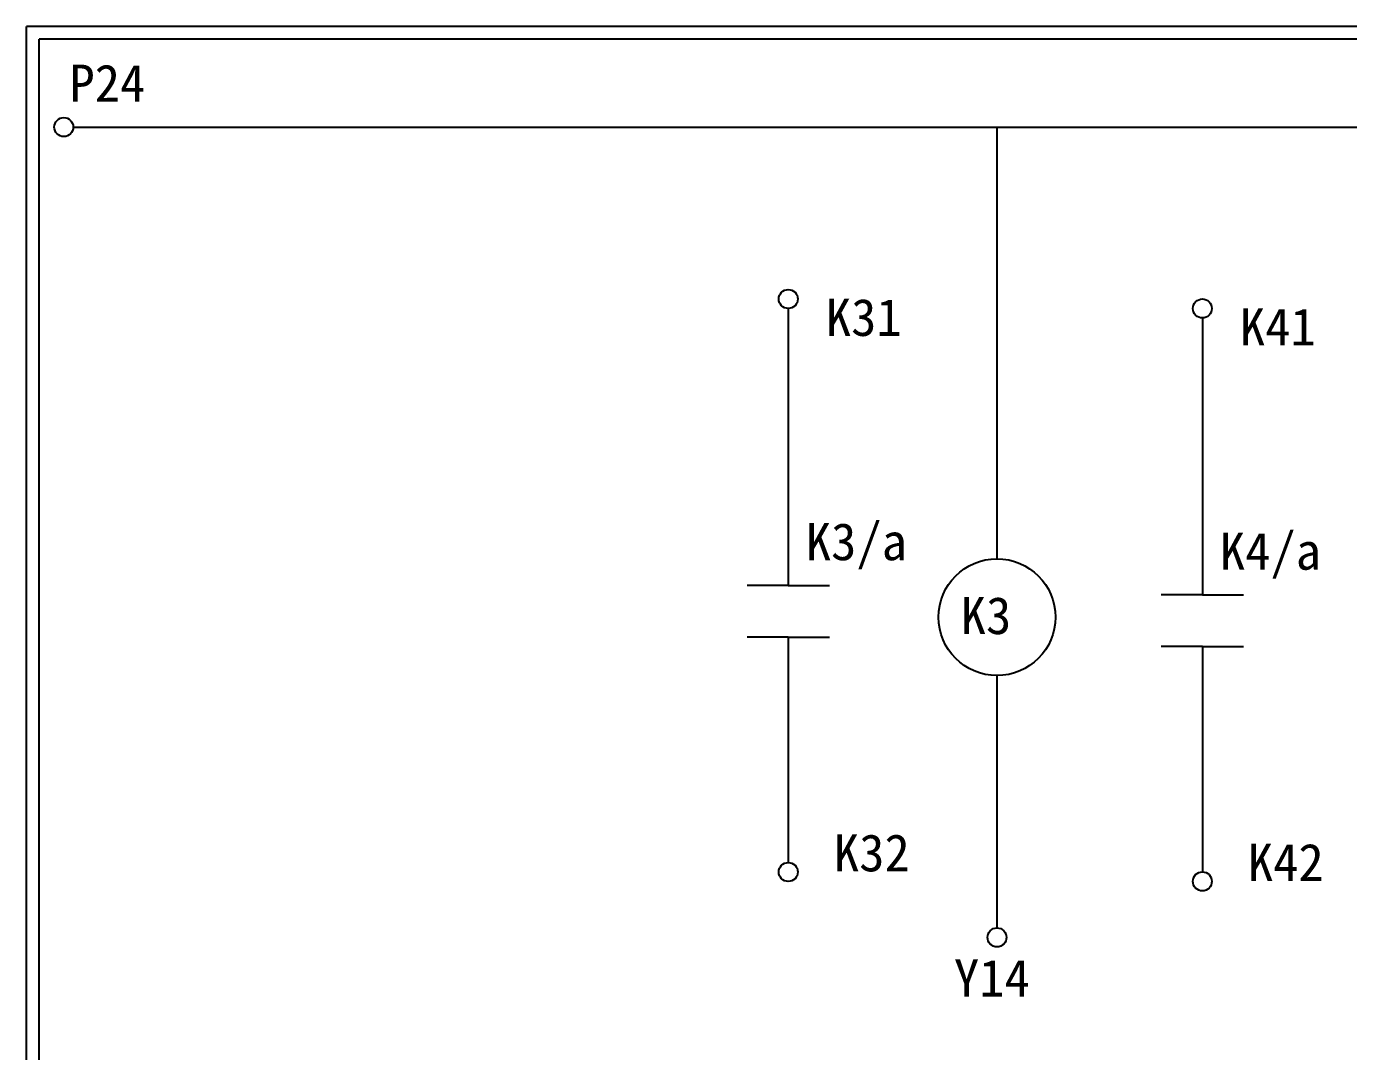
# Model space of a CAD drawing. Extents: x 926 to 1213, y 3 to 207.
# Drawn here: x 925.7 to 1053.8, y 107.6 to 207 of the extents above; entities that cross this region are included whole.
import ezdxf

# ---------------------------------------------------------------- set-up
doc = ezdxf.new("R2010")
doc.units = 0
doc.layers.add('圖框層', color=7, linetype='CONTINUOUS')
doc.layers.add('標尺寸層', color=3, linetype='CONTINUOUS')
doc.styles.add('STSL', font='kaiu.ttf')

msp = doc.modelspace()

# ---------------------------------------------------------------- linework, layer by layer
at = {"layer": '圖框層', "color": 0}
for p, q in [((1212.74, 206.97), (925.74, 206.97)), ((1211.49, 205.72), (926.99, 205.72))]:
    msp.add_line(p, q, dxfattribs=at)
at = {"layer": '圖框層', "color": 7}
for p, q in [((925.74, 3), (925.74, 206.97)), ((926.99, 4.25), (926.99, 205.72))]:
    msp.add_line(p, q, dxfattribs=at)
at = {"layer": '標尺寸層', "color": 0}
for p, q in [((930.28, 197.22), (1207.88, 197.22)), ((1019.78, 197.22), (1019.78, 155.39)), ((999.56, 179.64), (999.56, 152.8)), ((1039.68, 178.72), (1039.68, 151.88)), ((999.56, 152.8), (995.56, 152.8)), ((999.56, 152.8), (1003.56, 152.8)), ((1039.68, 151.88), (1035.68, 151.88)), ((1039.68, 151.88), (1043.68, 151.88)), ((999.56, 147.8), (995.56, 147.8)), ((999.56, 147.8), (1003.56, 147.8)), ((999.56, 147.8), (999.56, 125.97)), ((1039.68, 146.88), (1035.68, 146.88)), ((1039.68, 146.88), (1039.68, 125.05)), ((1039.68, 146.88), (1043.68, 146.88)), ((1019.78, 144.07), (1019.78, 119.62))]:
    msp.add_line(p, q, dxfattribs=at)
for centre, radius in [((929.36, 197.22), 0.92), ((999.56, 180.56), 0.92), ((1039.68, 179.64), 0.92), ((1019.78, 149.73), 5.66), ((999.56, 125.04), 0.92), ((1039.68, 124.13), 0.92), ((1019.78, 118.7), 0.92)]:
    msp.add_circle(centre, radius, dxfattribs=at)

# ---------------------------------------------------------------- texts
at = {"layer": '圖框層', "color": 0, "style": 'STSL'}
for s, p in [('P24', (929.91, 199.68)), ('K31', (1003.2, 176.98)), ('K41', (1043.32, 176.06)), ('K3/a', (1001.26, 155.25)), ('K4/a', (1041.38, 154.33)), ('K3', (1016.27, 148.09)), ('K32', (1003.98, 125.1)), ('K42', (1044.09, 124.18)), ('Y14', (1015.61, 112.96))]:
    msp.add_text(s, height=3.6, dxfattribs=at).set_placement(p)

doc.saveas('drawing.dxf')
